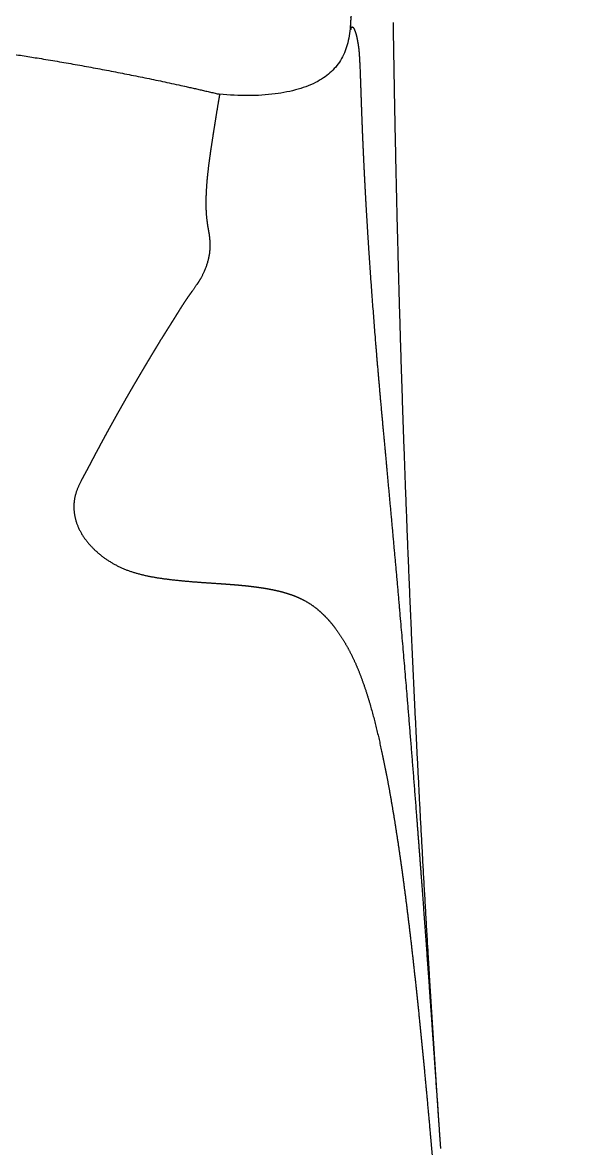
# Model space of a CAD drawing. Extents: x 21489 to 22083, y -3026 to -2606.
# Drawn here: x 21662.33 to 21676.95, y -2786.22 to -2756.41 of the extents above; entities that cross this region are included whole.
import ezdxf

# ---------------------------------------------------------------- set-up
doc = ezdxf.new("R2010")
doc.units = 0
doc.header["$LTSCALE"] = 7
doc.header["$MEASUREMENT"] = 0
doc.layers.add('DWG', color=7, linetype='CONTINUOUS')

msp = doc.modelspace()

# ---------------------------------------------------------------- linework, layer by layer
at = {"layer": 'DWG'}
for points, weights, degree, knots in [([(21671.05701, -2756.12513), (21671.05134, -2756.13105), (21671.04591, -2756.15042), (21671.04066, -2756.18475), (21671.03686, -2756.2108), (21671.03377, -2756.23696), (21671.03141, -2756.26318), (21671.02844, -2756.29441), (21671.02551, -2756.33139), (21671.02262, -2756.37383), (21671.02111, -2756.39616), (21671.0196, -2756.42), (21671.01811, -2756.44528)], [1, 1, 1, 1, 0.999744925333, 0.999744925333, 1, 1, 1, 1, 1, 1, 1], 3, [46.06669953, 46.06669953, 46.06669953, 46.06669953, 49.61874293, 49.61874293, 49.61874293, 49.69773588, 49.69773588, 49.69773588, 51.77619337, 51.77619337, 51.77619337, 52.86997393, 52.86997393, 52.86997393, 52.86997393]), ([(21631.37673, -2758.30502), (21631.86529, -2758.18975), (21632.35545, -2758.0815), (21633.21745, -2757.89126), (21634.08406, -2757.72322), (21635.11728, -2757.52296), (21636.156, -2757.35354), (21637.75137, -2757.09372), (21639.35642, -2756.90255), (21641.02416, -2756.70387), (21642.69868, -2756.57419), (21644.39568, -2756.44267), (21646.09656, -2756.37823), (21647.78, -2756.31428), (21649.46465, -2756.3143), (21651.14923, -2756.31425), (21652.83258, -2756.37818), (21654.53337, -2756.44259), (21656.23029, -2756.57415), (21657.90497, -2756.70393), (21659.57288, -2756.90261), (21661.17806, -2757.09367), (21662.77355, -2757.35354), (21664.68373, -2757.66497), (21666.5738, -2758.08139), (21667.06401, -2758.18963), (21667.55257, -2758.30503)], [1, 0.999974226023, 1, 0.99991746589, 1, 0.999889312161, 1, 0.999770016716, 1, 0.999786969719, 1, 0.999805174417, 1, 0.999819641495, 1, 0.999819591859, 1, 0.99980477427, 1, 0.99978759893, 1, 0.999769032422, 1, 0.999618573838, 1, 0.999973328898, 1], 2, [0, 0, 0, 1.00392844, 1.00392844, 2.76932131, 2.76932131, 4.8740579, 4.8740579, 8.10635312, 8.10635312, 11.46493434, 11.46493434, 14.86868135, 14.86868135, 18.23758952, 18.23758952, 21.60632696, 21.60632696, 25.00989984, 25.00989984, 28.36883409, 28.36883409, 31.60135691, 31.60135691, 35.47117687, 35.47117687, 36.47517995, 36.47517995, 36.47517995]), ([(21672.14767, -2756.40562), (21672.17847, -2758.45519), (21672.22079, -2760.50455), (21672.27462, -2762.55365), (21672.32846, -2764.59764), (21672.39361, -2766.6413), (21672.47007, -2768.68457), (21672.54618, -2770.72029), (21672.63342, -2772.75555), (21672.73177, -2774.79031), (21672.82972, -2776.81392), (21672.93864, -2778.83696), (21673.05855, -2780.85938), (21673.14587, -2782.33533), (21673.23947, -2783.8109), (21673.33935, -2785.28605)], [1, 0.999989480034, 0.999989480034, 1, 0.99998979222, 0.99998979222, 1, 0.999990048934, 0.999990048934, 1, 0.999990180813, 0.999990180813, 1, 0.999993969688, 0.999993969688, 1], 3, [18.83197715, 18.83197715, 18.83197715, 18.83197715, 24.98134882, 24.98134882, 24.98134882, 31.11541995, 31.11541995, 31.11541995, 37.22679722, 37.22679722, 37.22679722, 43.30468673, 43.30468673, 43.30468673, 47.74026637, 47.74026637, 47.74026637, 47.74026637]), ([(21671.02928, -2756.59508), (21671.03042, -2756.59144), (21671.03163, -2756.58635), (21671.03287, -2756.58085), (21671.03412, -2756.57529), (21671.03542, -2756.56932), (21671.03674, -2756.56381), (21671.0374, -2756.56104), (21671.03807, -2756.55838), (21671.04079, -2756.54963), (21671.04256, -2756.54405), (21671.04542, -2756.53894), (21671.04926, -2756.53451)], [1, 1, 1, 1, 1, 1, 1, 1, 1, 1, 0.986204430713, 0.986204430713, 1], 3, [13.6654384, 13.6654384, 13.6654384, 13.6654384, 14.55896871, 14.55896871, 14.55896871, 15.46286101, 15.46286101, 15.46286101, 16.37659862, 16.37659862, 16.37659862, 16.39405234, 16.39405234, 16.39405234, 16.39405234]), ([(21671.06822, -2756.52333), (21671.07198, -2756.52324), (21671.0756, -2756.52428), (21671.07874, -2756.52635), (21671.0829, -2756.52902), (21671.08662, -2756.53227), (21671.08984, -2756.53603), (21671.09416, -2756.54089), (21671.09804, -2756.54611), (21671.10147, -2756.55163), (21671.10592, -2756.55881), (21671.10994, -2756.56623), (21671.11351, -2756.57388), (21671.11776, -2756.58281), (21671.12206, -2756.59302), (21671.12642, -2756.60379), (21671.13077, -2756.61456), (21671.13518, -2756.6259), (21671.13963, -2756.63784), (21671.14284, -2756.64646), (21671.14607, -2756.6554), (21671.14931, -2756.66486), (21671.15255, -2756.67433), (21671.1558, -2756.68434), (21671.15905, -2756.69499), (21671.16235, -2756.70582), (21671.16565, -2756.71733), (21671.16894, -2756.72957), (21671.17224, -2756.74182), (21671.17553, -2756.75481), (21671.17881, -2756.76848), (21671.18199, -2756.78178), (21671.18516, -2756.79572), (21671.18832, -2756.81036), (21671.19148, -2756.825), (21671.19461, -2756.84033), (21671.19773, -2756.85628), (21671.20085, -2756.87226), (21671.20395, -2756.88886), (21671.20703, -2756.90596), (21671.2101, -2756.92305), (21671.21315, -2756.94064), (21671.21617, -2756.95849), (21671.21919, -2756.97638), (21671.22218, -2756.99453), (21671.22514, -2757.01337), (21671.22662, -2757.02282), (21671.22809, -2757.03245), (21671.22955, -2757.04254), (21671.231, -2757.05263), (21671.23245, -2757.06318), (21671.23387, -2757.07423), (21671.23531, -2757.08535), (21671.23673, -2757.09698), (21671.23813, -2757.10931), (21671.23953, -2757.12164), (21671.24092, -2757.13467), (21671.24228, -2757.1485), (21671.24365, -2757.16242), (21671.24501, -2757.17715), (21671.24634, -2757.19284), (21671.24767, -2757.20853), (21671.24899, -2757.22517), (21671.25028, -2757.24276), (21671.25627, -2757.32833), (21671.26116, -2757.41396), (21671.26493, -2757.49965), (21671.27015, -2757.61492), (21671.27482, -2757.73021), (21671.27896, -2757.84553), (21671.28376, -2757.97567), (21671.28881, -2758.12037), (21671.29434, -2758.27979), (21671.2971, -2758.35941), (21671.29998, -2758.4427), (21671.30303, -2758.52934), (21671.30608, -2758.61598), (21671.30929, -2758.70598), (21671.3127, -2758.79905), (21671.31607, -2758.89098), (21671.31964, -2758.98592), (21671.32344, -2759.08345), (21671.32723, -2759.18098), (21671.33126, -2759.28111), (21671.33555, -2759.38387), (21671.33992, -2759.48869), (21671.34456, -2759.59623), (21671.3495, -2759.70695), (21671.35444, -2759.81768), (21671.35969, -2759.93157), (21671.36526, -2760.04879), (21671.37104, -2760.17008), (21671.37716, -2760.29493), (21671.38368, -2760.42363), (21671.3902, -2760.55233), (21671.39712, -2760.68489), (21671.40446, -2760.82119), (21671.41186, -2760.9587), (21671.4197, -2761.10001), (21671.428, -2761.24523), (21671.4363, -2761.39045), (21671.44507, -2761.53957), (21671.45434, -2761.6927), (21671.46368, -2761.84711), (21671.47353, -2762.00561), (21671.48392, -2762.16815), (21671.49431, -2762.33069), (21671.50524, -2762.49727), (21671.51673, -2762.6678), (21671.5281, -2762.83659), (21671.54003, -2763.00926), (21671.55253, -2763.18576), (21671.56504, -2763.36226), (21671.57812, -2763.54259), (21671.5918, -2763.72667), (21671.61983, -2764.1035), (21671.64916, -2764.48023), (21671.67982, -2764.85686), (21671.68788, -2764.95593), (21671.6961, -2765.05585), (21671.70448, -2765.15659), (21671.71287, -2765.25732), (21671.72142, -2765.35887), (21671.73013, -2765.4612), (21671.73975, -2765.57433), (21671.74957, -2765.68842), (21671.75958, -2765.80347), (21671.76958, -2765.91852), (21671.77976, -2766.03452), (21671.79012, -2766.15148), (21671.81542, -2766.43724), (21671.84174, -2766.72871), (21671.86894, -2767.02657), (21671.89614, -2767.32442), (21671.92421, -2767.62867), (21671.95301, -2767.94018), (21671.98211, -2768.25488), (21672.01196, -2768.57701), (21672.04244, -2768.90749), (21672.05746, -2769.07043), (21672.07263, -2769.23539), (21672.08794, -2769.40232), (21672.10325, -2769.56924), (21672.1187, -2769.73813), (21672.13427, -2769.90902), (21672.16485, -2770.24476), (21672.19591, -2770.58822), (21672.22734, -2770.93921), (21672.25876, -2771.2902), (21672.29056, -2771.64871), (21672.32264, -2772.0144), (21672.3888, -2772.76823), (21672.45336, -2773.5222), (21672.51632, -2774.2763), (21672.54886, -2774.66631), (21672.58155, -2775.06347), (21672.61434, -2775.46786), (21672.64714, -2775.87226), (21672.68004, -2776.28388), (21672.71302, -2776.70267), (21672.74584, -2777.11949), (21672.77873, -2777.54341), (21672.81169, -2777.97425), (21672.84465, -2778.4051), (21672.87767, -2778.84287), (21672.91075, -2779.28738), (21672.97853, -2780.19987), (21673.04484, -2781.11247), (21673.10965, -2782.02518), (21673.14307, -2782.49494), (21673.17661, -2782.97076), (21673.2104, -2783.45248), (21673.2442, -2783.9342), (21673.27824, -2784.42181), (21673.31262, -2784.91496), (21673.32982, -2785.16171), (21673.34711, -2785.40985), (21673.36449, -2785.65924), (21673.37757, -2785.84686), (21673.39071, -2786.0352), (21673.40391, -2786.22422)], [1, 0.969565053532, 0.969565053532, 1, 0.993027546763, 0.993027546763, 1, 0.997580475559, 0.997580475559, 1, 0.998839374039, 0.998839374039, 1, 1, 1, 1, 1, 1, 1, 1, 1, 1, 1, 1, 1, 1, 1, 1, 1, 1, 1, 1, 1, 1, 1, 1, 1, 1, 1, 1, 1, 1, 1, 1, 1, 1, 1, 1, 1, 1, 1, 1, 1, 1, 1, 1, 1, 1, 1, 1, 1, 1, 1, 1, 0.999944054048, 0.999944054048, 1, 0.999992739638, 0.999992739638, 1, 1, 1, 1, 1, 1, 1, 1, 1, 1, 1, 1, 1, 1, 1, 1, 1, 1, 1, 1, 1, 1, 1, 1, 1, 1, 1, 1, 1, 1, 1, 1, 1, 1, 1, 1, 1, 1, 1, 1, 1, 1, 1, 1, 1, 1, 0.999995941677, 0.999995941677, 1, 1, 1, 1, 1, 1, 1, 1, 1, 1, 1, 1, 1, 1, 1, 1, 1, 1, 1, 1, 1, 1, 1, 1, 1, 1, 1, 1, 1, 1, 1, 1, 1, 1, 0.999998496801, 0.999998496801, 1, 1, 1, 1, 1, 1, 1, 1, 1, 1, 1, 1, 1, 0.999999118337, 0.999999118337, 1, 1, 1, 1, 1, 1, 1, 1, 1, 1, 1, 1, 1], 3, [20.03646441, 20.03646441, 20.03646441, 20.03646441, 20.0475763, 20.0475763, 20.0475763, 20.0623626, 20.0623626, 20.0623626, 20.08184591, 20.08184591, 20.08184591, 20.1071552, 20.1071552, 20.1071552, 22.00187651, 22.00187651, 22.00187651, 23.89659782, 23.89659782, 23.89659782, 25.26516009, 25.26516009, 25.26516009, 26.63372237, 26.63372237, 26.63372237, 28.02406979, 28.02406979, 28.02406979, 29.41441722, 29.41441722, 29.41441722, 30.76574412, 30.76574412, 30.76574412, 32.11707102, 32.11707102, 32.11707102, 33.47113389, 33.47113389, 33.47113389, 34.82519676, 34.82519676, 34.82519676, 36.18162107, 36.18162107, 36.18162107, 36.86225069, 36.86225069, 36.86225069, 37.5428803, 37.5428803, 37.5428803, 38.22794116, 38.22794116, 38.22794116, 38.91300201, 38.91300201, 38.91300201, 39.60291759, 39.60291759, 39.60291759, 40.29283318, 40.29283318, 40.29283318, 40.55014673, 40.55014673, 40.55014673, 40.8963081, 40.8963081, 40.8963081, 43.66615182, 43.66615182, 43.66615182, 45.04956962, 45.04956962, 45.04956962, 46.43298742, 46.43298742, 46.43298742, 47.79960143, 47.79960143, 47.79960143, 49.16621544, 49.16621544, 49.16621544, 50.56015515, 50.56015515, 50.56015515, 51.95409485, 51.95409485, 51.95409485, 53.39636831, 53.39636831, 53.39636831, 54.83864177, 54.83864177, 54.83864177, 56.29360144, 56.29360144, 56.29360144, 57.74856111, 57.74856111, 57.74856111, 59.21574795, 59.21574795, 59.21574795, 60.68293478, 60.68293478, 60.68293478, 62.13518148, 62.13518148, 62.13518148, 63.58742818, 63.58742818, 63.58742818, 64.7210411, 64.7210411, 64.7210411, 65.44704219, 65.44704219, 65.44704219, 66.17304329, 66.17304329, 66.17304329, 66.97565055, 66.97565055, 66.97565055, 67.77825781, 67.77825781, 67.77825781, 69.73913904, 69.73913904, 69.73913904, 71.70002028, 71.70002028, 71.70002028, 73.68097448, 73.68097448, 73.68097448, 74.65762314, 74.65762314, 74.65762314, 75.6342718, 75.6342718, 75.6342718, 77.55306752, 77.55306752, 77.55306752, 79.47186325, 79.47186325, 79.47186325, 81.74204169, 81.74204169, 81.74204169, 83.63921505, 83.63921505, 83.63921505, 85.53638841, 85.53638841, 85.53638841, 87.42465439, 87.42465439, 87.42465439, 89.31292036, 89.31292036, 89.31292036, 92.05793099, 92.05793099, 92.05793099, 93.94511215, 93.94511215, 93.94511215, 95.83229331, 95.83229331, 95.83229331, 96.7765441, 96.7765441, 96.7765441, 97.48691186, 97.48691186, 97.48691186, 97.48691186]), ([(21667.55257, -2758.30503), (21667.54933, -2758.32386), (21667.5461, -2758.34267), (21667.54289, -2758.36144), (21667.52498, -2758.46604), (21667.50759, -2758.56958), (21667.49061, -2758.67189), (21667.47364, -2758.77421), (21667.45707, -2758.8753), (21667.44098, -2758.97511), (21667.42535, -2759.07206), (21667.41017, -2759.16781), (21667.39541, -2759.26217), (21667.38066, -2759.35654), (21667.36633, -2759.44953), (21667.35242, -2759.54123), (21667.33898, -2759.62987), (21667.32592, -2759.71731), (21667.31351, -2759.80204), (21667.3073, -2759.8444), (21667.30125, -2759.88608), (21667.29546, -2759.92684), (21667.28966, -2759.96759), (21667.2841, -2760.00741), (21667.27879, -2760.04646), (21667.25864, -2760.19284), (21667.24114, -2760.33956), (21667.22631, -2760.48658), (21667.21398, -2760.61038), (21667.20448, -2760.73443), (21667.19779, -2760.85867), (21667.19176, -2760.96901), (21667.1886, -2761.07947), (21667.18834, -2761.18997), (21667.18793, -2761.28438), (21667.19099, -2761.37873), (21667.19751, -2761.47291), (21667.20068, -2761.51548), (21667.20464, -2761.55797), (21667.20938, -2761.60039), (21667.21359, -2761.63898), (21667.21831, -2761.67751), (21667.22353, -2761.71598), (21667.22872, -2761.75401), (21667.23447, -2761.79197), (21667.24079, -2761.82984), (21667.24682, -2761.866), (21667.25306, -2761.90033), (21667.25891, -2761.93441), (21667.27171, -2762.00607), (21667.28159, -2762.07818), (21667.28856, -2762.15063), (21667.29513, -2762.22272), (21667.2971, -2762.29508), (21667.29449, -2762.36742), (21667.29315, -2762.40338), (21667.29055, -2762.43927), (21667.28669, -2762.47505), (21667.28275, -2762.51126), (21667.27756, -2762.54731), (21667.27112, -2762.58316), (21667.25842, -2762.65322), (21667.24154, -2762.7224), (21667.22053, -2762.79045), (21667.20013, -2762.85699), (21667.17609, -2762.92231), (21667.14848, -2762.98621), (21667.12079, -2763.05027), (21667.08965, -2763.11274), (21667.05518, -2763.17343), (21667.04643, -2763.18883), (21667.03746, -2763.20415), (21667.02829, -2763.21938), (21667.01913, -2763.2346), (21667.00977, -2763.24973), (21667.00038, -2763.26462), (21666.99095, -2763.27956), (21666.98148, -2763.29427), (21666.97195, -2763.30882), (21666.96242, -2763.32337), (21666.95282, -2763.33777), (21666.94321, -2763.35198), (21666.90562, -2763.40719), (21666.86716, -2763.4618), (21666.82786, -2763.5158), (21666.78984, -2763.56842), (21666.75324, -2763.61857), (21666.71933, -2763.66647), (21666.70223, -2763.69062), (21666.68582, -2763.7142), (21666.66992, -2763.73757), (21666.65394, -2763.76107), (21666.63848, -2763.78437), (21666.62311, -2763.80781), (21666.56105, -2763.90311), (21666.50011, -2763.99912), (21666.44028, -2764.09583), (21666.40987, -2764.14463), (21666.37921, -2764.19395), (21666.34815, -2764.24354), (21666.31719, -2764.29298), (21666.28583, -2764.3427), (21666.25468, -2764.39213), (21666.22351, -2764.4416), (21666.19255, -2764.49078), (21666.16171, -2764.53987), (21666.13087, -2764.58896), (21666.10014, -2764.63796), (21666.06967, -2764.68686), (21666.00914, -2764.78404), (21665.94909, -2764.88152), (21665.88953, -2764.97929), (21665.83002, -2765.07691), (21665.77081, -2765.17493), (21665.71192, -2765.27296), (21665.65298, -2765.37105), (21665.59435, -2765.46915), (21665.53614, -2765.56715), (21665.47793, -2765.66515), (21665.42012, -2765.76305), (21665.36229, -2765.86148), (21665.30201, -2765.96407), (21665.24169, -2766.06723), (21665.18193, -2766.17036), (21665.12218, -2766.27349), (21665.06299, -2766.37659), (21665.00502, -2766.47842), (21664.96315, -2766.55198), (21664.92192, -2766.62488), (21664.88101, -2766.69748), (21664.84011, -2766.77009), (21664.79953, -2766.8424), (21664.75929, -2766.91454), (21664.71841, -2766.98782), (21664.67789, -2767.06091), (21664.63746, -2767.13419), (21664.59702, -2767.20747), (21664.55669, -2767.28095), (21664.51656, -2767.35451), (21664.47756, -2767.426), (21664.43876, -2767.49757), (21664.40029, -2767.56914), (21664.36182, -2767.64072), (21664.32368, -2767.71231), (21664.28569, -2767.7841), (21664.24762, -2767.85604), (21664.2097, -2767.92818), (21664.17161, -2768.00052), (21664.13353, -2768.07285), (21664.09529, -2768.14537), (21664.05616, -2768.21837), (21664.01696, -2768.2915), (21663.97687, -2768.36513), (21663.9388, -2768.43642), (21663.9197, -2768.47219), (21663.90111, -2768.50738), (21663.88349, -2768.54209), (21663.86623, -2768.57604), (21663.84958, -2768.61028), (21663.83355, -2768.64482), (21663.8181, -2768.678), (21663.80346, -2768.71154), (21663.78964, -2768.74543), (21663.7765, -2768.7777), (21663.76444, -2768.81039), (21663.75345, -2768.84345), (21663.74291, -2768.87516), (21663.73365, -2768.90726), (21663.72568, -2768.9397), (21663.71802, -2768.97115), (21663.71164, -2769.00288), (21663.70657, -2769.03485), (21663.686, -2769.16355), (21663.68555, -2769.29389), (21663.70521, -2769.42273), (21663.72647, -2769.55923), (21663.76767, -2769.69108), (21663.82789, -2769.8154), (21663.89579, -2769.95502), (21663.98127, -2770.08463), (21664.08288, -2770.20201), (21664.13906, -2770.26754), (21664.1989, -2770.32975), (21664.26219, -2770.38844), (21664.3309, -2770.45235), (21664.40311, -2770.51227), (21664.47859, -2770.56803), (21664.55991, -2770.62805), (21664.64462, -2770.6832), (21664.73241, -2770.73328), (21664.82832, -2770.78817), (21664.92757, -2770.83675), (21665.02975, -2770.87881), (21665.14283, -2770.92462), (21665.25843, -2770.96366), (21665.37614, -2770.99578), (21665.50149, -2771.03025), (21665.62821, -2771.05931), (21665.75606, -2771.08291), (21665.89421, -2771.10823), (21666.03304, -2771.12949), (21666.17244, -2771.14665), (21666.315, -2771.16446), (21666.45784, -2771.17993), (21666.60091, -2771.19306), (21666.74604, -2771.20646), (21666.8913, -2771.21837), (21667.03667, -2771.2288), (21667.18047, -2771.23899), (21667.32429, -2771.24879), (21667.46814, -2771.25823)], [1, 1, 1, 1, 1, 1, 1, 1, 1, 1, 1, 1, 1, 1, 1, 1, 1, 1, 1, 1, 1, 1, 1, 1, 1, 0.999890009847, 0.999890009847, 1, 0.999827224584, 0.999827224584, 1, 0.999772669435, 0.999772669435, 1, 0.999551480379, 0.999551480379, 1, 0.999887087952, 0.999887087952, 1, 0.999943086477, 0.999943086477, 1, 0.999926776988, 0.999926776988, 1, 1, 1, 1, 0.999455998581, 0.999455998581, 1, 0.99865503339, 0.99865503339, 1, 0.999589007406, 0.999589007406, 1, 0.999597662482, 0.999597662482, 1, 0.998797886863, 0.998797886863, 1, 0.998984909297, 0.998984909297, 1, 0.999016267122, 0.999016267122, 1, 1, 1, 1, 1, 1, 1, 1, 1, 1, 1, 1, 1, 0.999917986358, 0.999917986358, 1, 1, 1, 1, 1, 1, 1, 1, 1, 1, 0.999955089917, 0.999955089917, 1, 1, 1, 1, 1, 1, 1, 1, 1, 1, 1, 1, 1, 0.999991890579, 0.999991890579, 1, 1, 1, 1, 1, 1, 1, 1, 1, 1, 1, 1, 1, 1, 1, 1, 1, 1, 1, 1, 1, 1, 1, 1, 1, 1, 1, 1, 1, 1, 1, 1, 1, 1, 1, 1, 1, 1, 1, 1, 1, 1, 1, 1, 1, 1, 0.999893182479, 0.999893182479, 1, 0.999802416188, 0.999802416188, 1, 0.999640190583, 0.999640190583, 1, 0.999468665265, 0.999468665265, 1, 0.999444050532, 0.999444050532, 1, 0.992012641407, 0.992012641407, 1, 0.992680967055, 0.992680967055, 1, 0.994334400072, 0.994334400072, 1, 0.998908216145, 0.998908216145, 1, 0.998935636649, 0.998935636649, 1, 0.99884943094, 0.99884943094, 1, 0.99860533958, 0.99860533958, 1, 0.998829764054, 0.998829764054, 1, 0.999387222325, 0.999387222325, 1, 0.999712231291, 0.999712231291, 1, 0.999910505051, 0.999910505051, 1, 0.999965381466, 0.999965381466, 1, 0.999997714256, 0.999997714256, 1], 3, [-207.31832651, -207.31832651, -207.31832651, -207.31832651, -207.25799273, -207.25799273, -207.25799273, -206.92178045, -206.92178045, -206.92178045, -206.58556817, -206.58556817, -206.58556817, -206.25901469, -206.25901469, -206.25901469, -205.93246121, -205.93246121, -205.93246121, -205.61679979, -205.61679979, -205.61679979, -205.45896908, -205.45896908, -205.45896908, -205.30113837, -205.30113837, -205.30113837, -204.85787842, -204.85787842, -204.85787842, -204.48466479, -204.48466479, -204.48466479, -204.15318846, -204.15318846, -204.15318846, -203.87003478, -203.87003478, -203.87003478, -203.74200186, -203.74200186, -203.74200186, -203.62554878, -203.62554878, -203.62554878, -203.51037768, -203.51037768, -203.51037768, -203.0899377, -203.0899377, -203.0899377, -202.87163239, -202.87163239, -202.87163239, -202.65462017, -202.65462017, -202.65462017, -202.54668717, -202.54668717, -202.54668717, -202.43744155, -202.43744155, -202.43744155, -202.22394101, -202.22394101, -202.22394101, -202.01523409, -202.01523409, -202.01523409, -201.80594709, -201.80594709, -201.80594709, -201.58669256, -201.58669256, -201.58669256, -201.36743804, -201.36743804, -201.36743804, -201.14735267, -201.14735267, -201.14735267, -200.9272673, -200.9272673, -200.9272673, -200.72690489, -200.72690489, -200.72690489, -199.82836905, -199.82836905, -199.82836905, -199.37542571, -199.37542571, -199.37542571, -198.92004622, -198.92004622, -198.92004622, -198.57889786, -198.57889786, -198.57889786, -197.67200497, -197.67200497, -197.67200497, -196.76769342, -196.76769342, -196.76769342, -195.86288203, -195.86288203, -195.86288203, -194.95807064, -194.95807064, -194.95807064, -194.61460381, -194.61460381, -194.61460381, -192.80875643, -192.80875643, -192.80875643, -191.00172196, -191.00172196, -191.00172196, -189.1946875, -189.1946875, -189.1946875, -187.31119427, -187.31119427, -187.31119427, -185.42770103, -185.42770103, -185.42770103, -184.06724883, -184.06724883, -184.06724883, -182.70679662, -182.70679662, -182.70679662, -181.32468837, -181.32468837, -181.32468837, -179.94258011, -179.94258011, -179.94258011, -178.59926114, -178.59926114, -178.59926114, -177.25594217, -177.25594217, -177.25594217, -175.90990346, -175.90990346, -175.90990346, -174.56386474, -174.56386474, -174.56386474, -173.21547856, -173.21547856, -173.21547856, -172.53888234, -172.53888234, -172.53888234, -172.4246533, -172.4246533, -172.4246533, -172.31486844, -172.31486844, -172.31486844, -172.21036107, -172.21036107, -172.21036107, -172.11015893, -172.11015893, -172.11015893, -172.01308758, -172.01308758, -172.01308758, -171.6236398, -171.6236398, -171.6236398, -171.21074174, -171.21074174, -171.21074174, -170.74630108, -170.74630108, -170.74630108, -170.48749069, -170.48749069, -170.48749069, -170.20613064, -170.20613064, -170.20613064, -169.90308066, -169.90308066, -169.90308066, -169.57180793, -169.57180793, -169.57180793, -169.20598737, -169.20598737, -169.20598737, -168.8160839, -168.8160839, -168.8160839, -168.39479607, -168.39479607, -168.39479607, -167.96379619, -167.96379619, -167.96379619, -167.52656662, -167.52656662, -167.52656662, -167.09409259, -167.09409259, -167.09409259, -167.09409259]), ([(21667.46814, -2771.25823), (21667.60952, -2771.26758), (21667.75084, -2771.27779), (21667.8921, -2771.28886), (21668.02883, -2771.29948), (21668.16538, -2771.31215), (21668.30172, -2771.32686), (21668.431, -2771.34095), (21668.55992, -2771.35799), (21668.68842, -2771.37797), (21668.8113, -2771.39685), (21668.9335, -2771.4197), (21669.0549, -2771.44648), (21669.28837, -2771.49868), (21669.50692, -2771.56684), (21669.70587, -2771.66346), (21669.75615, -2771.6879), (21669.80547, -2771.71423), (21669.85377, -2771.7424), (21669.90204, -2771.77047), (21669.94919, -2771.8004), (21669.99513, -2771.83213), (21670.04612, -2771.86753), (21670.0956, -2771.90502), (21670.14348, -2771.94454), (21670.19198, -2771.98445), (21670.23897, -2772.02612), (21670.28438, -2772.0695), (21670.39929, -2772.18012), (21670.5051, -2772.29948), (21670.60115, -2772.42682), (21670.70473, -2772.56382), (21670.79967, -2772.70693), (21670.88563, -2772.85561), (21670.98118, -2773.0203), (21671.06775, -2773.18988), (21671.14508, -2773.36387), (21671.18675, -2773.45734), (21671.2262, -2773.55176), (21671.26341, -2773.64708), (21671.30298, -2773.74844), (21671.34049, -2773.85057), (21671.37595, -2773.95343), (21671.45159, -2774.17386), (21671.52035, -2774.39653), (21671.58214, -2774.62123), (21671.65085, -2774.87094), (21671.71404, -2775.1221), (21671.7717, -2775.37459), (21671.90072, -2775.94352), (21672.01378, -2776.51583), (21672.11077, -2777.09109), (21672.16534, -2777.41013), (21672.21676, -2777.72969), (21672.26502, -2778.04975), (21672.31652, -2778.3912), (21672.36531, -2778.73305), (21672.41139, -2779.07528), (21672.46006, -2779.43653), (21672.50643, -2779.79809), (21672.5505, -2780.15993), (21672.597, -2780.54171), (21672.64156, -2780.92373), (21672.68419, -2781.30596), (21672.77496, -2782.12275), (21672.85985, -2782.94018), (21672.93885, -2783.7582), (21672.98102, -2784.19282), (21673.02206, -2784.62756), (21673.06195, -2785.06241), (21673.1033, -2785.51329), (21673.14376, -2785.96426), (21673.18333, -2786.4153), (21673.2035, -2786.64484), (21673.22365, -2786.87627), (21673.24384, -2787.10983), (21673.26403, -2787.34338), (21673.28425, -2787.57906), (21673.30457, -2787.81635), (21673.3452, -2788.29094), (21673.38619, -2788.77198), (21673.42757, -2789.25927), (21673.46871, -2789.74377), (21673.51022, -2790.23444), (21673.55198, -2790.73132), (21673.59374, -2791.2282), (21673.63574, -2791.73128), (21673.67785, -2792.24085), (21673.69877, -2792.49396), (21673.71971, -2792.74868), (21673.74065, -2793.005), (21673.76159, -2793.26132), (21673.78253, -2793.51926), (21673.80344, -2793.77888), (21673.84572, -2794.30449), (21673.88745, -2794.83014), (21673.92864, -2795.35584), (21673.94942, -2795.6209), (21673.97021, -2795.88739), (21673.99102, -2796.15503), (21674.01183, -2796.42267), (21674.03266, -2796.69147), (21674.05349, -2796.961), (21674.07432, -2797.23053), (21674.09515, -2797.5008), (21674.11601, -2797.77195), (21674.13687, -2798.04311), (21674.15776, -2798.31516), (21674.17869, -2798.58803), (21674.22085, -2799.1379), (21674.26316, -2799.69114), (21674.30574, -2800.24792), (21674.34832, -2800.80469), (21674.39117, -2801.36501), (21674.43445, -2801.92961), (21674.47794, -2802.497), (21674.52185, -2803.06871), (21674.56631, -2803.64552), (21674.61077, -2804.22233), (21674.65577, -2804.80422), (21674.70115, -2805.38936), (21674.73978, -2805.88742), (21674.77868, -2806.38782), (21674.81782, -2806.89052), (21674.85695, -2807.39322), (21674.89633, -2807.89822), (21674.936, -2808.40663), (21674.96689, -2808.80244), (21674.99795, -2809.20032), (21675.0292, -2809.6003), (21675.06044, -2810.00028), (21675.09185, -2810.40235), (21675.12328, -2810.80513), (21675.18613, -2811.61058), (21675.24904, -2812.41884), (21675.31147, -2813.22368), (21675.3739, -2814.02853), (21675.43585, -2814.82997), (21675.49768, -2815.63225), (21675.55958, -2816.43552), (21675.62136, -2817.23963), (21675.68297, -2818.04415), (21675.74457, -2818.84866), (21675.806, -2819.65358), (21675.86725, -2820.45846), (21675.92851, -2821.26346), (21675.98957, -2822.06842), (21676.05049, -2822.8735), (21676.1114, -2823.67857), (21676.17217, -2824.48376), (21676.2328, -2825.28913), (21676.47501, -2828.50871), (21676.71539, -2831.72843), (21676.95393, -2834.94828)], [1, 0.999987684083, 0.999987684083, 1, 0.999925152163, 0.999925152163, 1, 0.999826306877, 0.999826306877, 1, 0.999651885003, 0.999651885003, 1, 1, 1, 1, 0.999524129697, 0.999524129697, 1, 0.99949582312, 0.99949582312, 1, 0.999424538022, 0.999424538022, 1, 0.999546211624, 0.999546211624, 1, 0.997916826829, 0.997916826829, 1, 0.99873531608, 0.99873531608, 1, 0.999037384839, 0.999037384839, 1, 0.999815184118, 0.999815184118, 1, 0.999865520555, 0.999865520555, 1, 0.999677694541, 0.999677694541, 1, 0.999838784645, 0.999838784645, 1, 0.999739056947, 0.999739056947, 1, 0.999967600176, 0.999967600176, 1, 0.999978996326, 0.999978996326, 1, 0.999986493398, 0.999986493398, 1, 0.999991456767, 0.999991456767, 1, 0.99998268255, 0.99998268255, 1, 0.999997704351, 0.999997704351, 1, 0.999998704827, 0.999998704827, 1, 1, 1, 1, 1, 1, 1, 1, 1, 1, 1, 1, 1, 1, 1, 1, 1, 1, 1, 1, 1, 1, 0.999999635613, 0.999999635613, 1, 1, 1, 1, 1, 1, 1, 1, 1, 1, 1, 1, 1, 1, 1, 1, 1, 1, 1, 1, 1, 1, 1, 1, 1, 1, 1, 1, 1, 1, 1, 1, 1, 1, 1, 1, 1, 1, 1, 1, 1, 1, 1, 1, 1, 1, 1, 1, 1, 1, 1, 1, 1, 1, 1, 0.999999891723, 0.999999891723, 1], 3, [-167.09409259, -167.09409259, -167.09409259, -167.09409259, -166.66902631, -166.66902631, -166.66902631, -166.25762986, -166.25762986, -166.25762986, -165.86753216, -165.86753216, -165.86753216, -165.49463917, -165.49463917, -165.49463917, -162.65056994, -162.65056994, -162.65056994, -162.48287464, -162.48287464, -162.48287464, -162.31539982, -162.31539982, -162.31539982, -162.1292157, -162.1292157, -162.1292157, -161.94084409, -161.94084409, -161.94084409, -161.46283347, -161.46283347, -161.46283347, -160.94792791, -160.94792791, -160.94792791, -160.37700419, -160.37700419, -160.37700419, -160.07003574, -160.07003574, -160.07003574, -159.74364858, -159.74364858, -159.74364858, -159.04463334, -159.04463334, -159.04463334, -158.26772604, -158.26772604, -158.26772604, -156.51783001, -156.51783001, -156.51783001, -155.54682486, -155.54682486, -155.54682486, -154.51088791, -154.51088791, -154.51088791, -153.4173433, -153.4173433, -153.4173433, -152.26354176, -152.26354176, -152.26354176, -149.79809586, -149.79809586, -149.79809586, -148.48808655, -148.48808655, -148.48808655, -147.12975676, -147.12975676, -147.12975676, -146.19110157, -146.19110157, -146.19110157, -145.25244639, -145.25244639, -145.25244639, -143.37513602, -143.37513602, -143.37513602, -141.50857441, -141.50857441, -141.50857441, -139.64201281, -139.64201281, -139.64201281, -138.71487035, -138.71487035, -138.71487035, -137.78772789, -137.78772789, -137.78772789, -136.20580714, -136.20580714, -136.20580714, -135.28142531, -135.28142531, -135.28142531, -134.35704348, -134.35704348, -134.35704348, -133.43266166, -133.43266166, -133.43266166, -132.50827983, -132.50827983, -132.50827983, -130.64558405, -130.64558405, -130.64558405, -128.78288828, -128.78288828, -128.78288828, -126.91100394, -126.91100394, -126.91100394, -125.03911959, -125.03911959, -125.03911959, -123.44580181, -123.44580181, -123.44580181, -121.85248402, -121.85248402, -121.85248402, -120.61206523, -120.61206523, -120.61206523, -119.37164644, -119.37164644, -119.37164644, -116.89113586, -116.89113586, -116.89113586, -114.41062529, -114.41062529, -114.41062529, -111.92709442, -111.92709442, -111.92709442, -109.44356356, -109.44356356, -109.44356356, -106.95971289, -106.95971289, -106.95971289, -104.47586223, -104.47586223, -104.47586223, -94.78982924, -94.78982924, -94.78982924, -94.78982924])]:
    msp.add_rational_spline(points, weights, degree=degree, knots=knots, dxfattribs=at)
for points, knots in [([(21671.01811, -2756.44528), (21671.01071, -2756.61372), (21670.96904, -2756.93052), (21670.80515, -2757.36932), (21670.57623, -2757.66208), (21670.34791, -2757.84973), (21670.06174, -2758.02376), (21669.6184, -2758.19437), (21668.99923, -2758.31434), (21668.29867, -2758.35488), (21667.80802, -2758.32997), (21667.55257, -2758.30503)], [0, 0, 0, 0, 0.50581319, 0.95401959, 1.39306033, 1.60615787, 1.83964548, 2.39443235, 3.02435414, 3.726127, 4.49617196, 4.49617196, 4.49617196, 4.49617196]), ([(21671.01811, -2756.44528), (21671.01818, -2756.45285), (21671.01826, -2756.4602), (21671.01835, -2756.46728), (21671.01849, -2756.47886), (21671.01865, -2756.48976), (21671.01884, -2756.49992), (21671.01903, -2756.51009), (21671.01924, -2756.51953), (21671.01947, -2756.52807), (21671.01994, -2756.54488), (21671.02051, -2756.55824), (21671.02117, -2756.56874), (21671.02182, -2756.57921), (21671.02257, -2756.58682), (21671.02928, -2756.59508)], [9.85459617, 9.85459617, 9.85459617, 9.85459617, 10.12755172, 10.12755172, 10.12755172, 10.57371623, 10.57371623, 10.57371623, 11.01988074, 11.01988074, 11.01988074, 11.89704442, 11.89704442, 11.89704442, 13.6654384, 13.6654384, 13.6654384, 13.6654384])]:
    msp.add_open_spline(points, degree=3, knots=knots, dxfattribs=at)
for points in [[(21671.04926, -2756.53451), (21671.05071, -2756.53292), (21671.0522, -2756.53161), (21671.05836, -2756.52696)], [(21671.05836, -2756.52696), (21671.05994, -2756.52596), (21671.06155, -2756.52511), (21671.06822, -2756.52333)]]:
    msp.add_open_spline(points, degree=3, dxfattribs=at)

doc.saveas('drawing.dxf')
